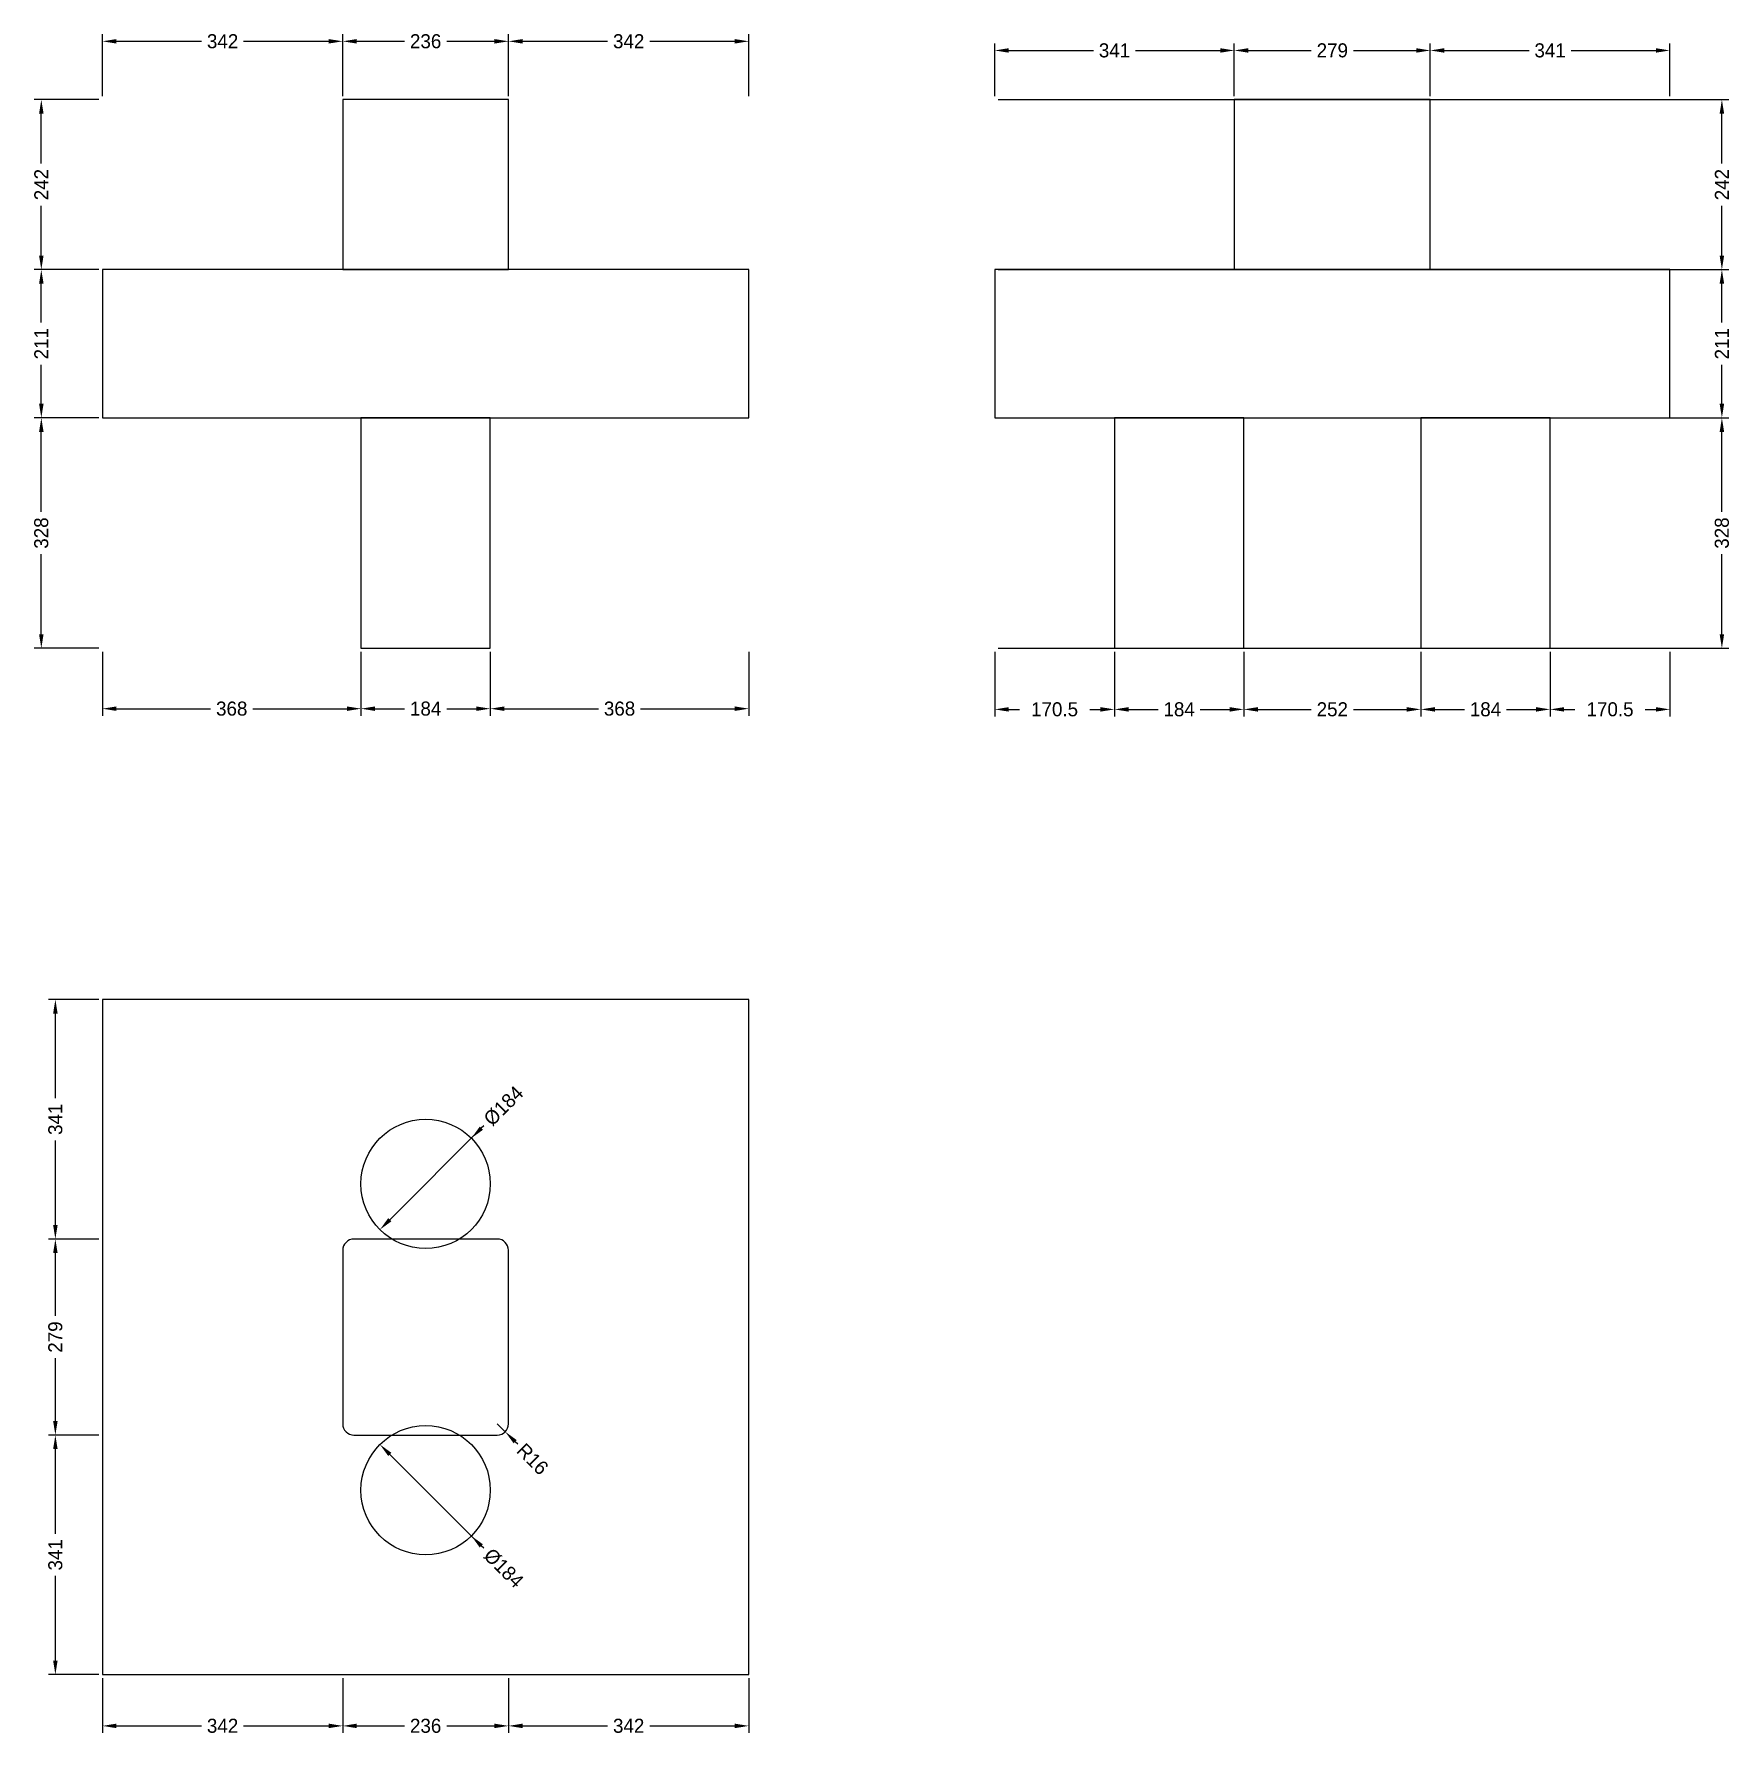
# Model space of a CAD drawing. Header units: metres. Extents: x -97 to 2315, y -83 to 2335.
import ezdxf

# ---------------------------------------------------------------- set-up
doc = ezdxf.new("R2010")
doc.units = ezdxf.units.M
for name, color, linetype in [('chengtai', 7, 'Continuous'), ('dunzhu', 7, 'Continuous'), ('zhuangji', 7, 'Continuous')]:
    doc.layers.add(name, color=color, linetype=linetype)

# ---------------------------------------------------------------- blocks, each defined once
blk = doc.blocks.new('_CLOSEDFILLED')
at = {"color": 0, "linetype": 'BYBLOCK'}
blk.add_solid([(-1, 0.16), (0, 0), (-1, -0.16)], dxfattribs=at)

msp = doc.modelspace()

# ---------------------------------------------------------------- linework, layer by layer
at = {"color": 7}
for p, q in [((0, 2247), (0, 2335)), ((20, 2325), (141, 2325)), ((201, 2325), (322, 2325)), ((342, 2247), (342, 2335)), ((342, 2247), (342, 2335)), ((362, 2325), (430, 2325)), ((490, 2325), (558, 2325)), ((578, 2247), (578, 2335)), ((578, 2247), (578, 2335)), ((598, 2325), (719, 2325)), ((779, 2325), (900, 2325)), ((920, 2247), (920, 2335)), ((1270, 2247), (1270, 2322)), ((1611, 2247), (1611, 2322)), ((1611, 2247), (1611, 2322)), ((1890, 2247), (1890, 2322)), ((1890, 2247), (1890, 2322)), ((2231, 2247), (2231, 2322)), ((1290, 2312), (1410.5, 2312)), ((1470.5, 2312), (1591, 2312)), ((1631, 2312), (1720.5, 2312)), ((1780.5, 2312), (1870, 2312)), ((1910, 2312), (2030.5, 2312)), ((2090.5, 2312), (2211, 2312)), ((-5, 2242), (-97, 2242)), ((1275, 2242), (2315, 2242)), ((-87, 2151), (-87, 2222)), ((2305, 2151), (2305, 2222)), ((-87, 2020), (-87, 2091)), ((2305, 2020), (2305, 2091)), ((-5, 2000), (-97, 2000)), ((-5, 2000), (-97, 2000)), ((1275, 2000), (2315, 2000)), ((1275, 2000), (2315, 2000)), ((-87, 1924.5), (-87, 1980)), ((2305, 1924.5), (2305, 1980)), ((-87, 1809), (-87, 1864.5)), ((2305, 1809), (2305, 1864.5)), ((-5, 1789), (-97, 1789)), ((-5, 1789), (-97, 1789)), ((-87, 1655), (-87, 1769)), ((1275, 1789), (2315, 1789)), ((1275, 1789), (2315, 1789)), ((2305, 1655), (2305, 1769)), ((-87, 1481), (-87, 1595)), ((2305, 1481), (2305, 1595)), ((-5, 1461), (-97, 1461)), ((0, 1456), (0, 1365)), ((368, 1456), (368, 1365)), ((368, 1456), (368, 1365)), ((552, 1456), (552, 1365)), ((552, 1456), (552, 1365)), ((920, 1456), (920, 1365)), ((1270, 1456), (1270, 1364)), ((1275, 1461), (2315, 1461)), ((1440.5, 1456), (1440.5, 1364)), ((1440.5, 1456), (1440.5, 1364)), ((1624.5, 1456), (1624.5, 1364)), ((1624.5, 1456), (1624.5, 1364)), ((1876.5, 1456), (1876.5, 1364)), ((1876.5, 1456), (1876.5, 1364)), ((2060.5, 1456), (2060.5, 1364)), ((2060.5, 1456), (2060.5, 1364)), ((2231, 1456), (2231, 1364)), ((20, 1375), (154, 1375)), ((214, 1375), (348, 1375)), ((388, 1375), (430, 1375)), ((490, 1375), (532, 1375)), ((572, 1375), (706, 1375)), ((766, 1375), (900, 1375)), ((1290, 1374), (1305.2, 1374)), ((1405.2, 1374), (1420.5, 1374)), ((1460.5, 1374), (1502.5, 1374)), ((1562.5, 1374), (1604.5, 1374)), ((1644.5, 1374), (1720.5, 1374)), ((1780.5, 1374), (1856.5, 1374)), ((1896.5, 1374), (1938.5, 1374)), ((1998.5, 1374), (2040.5, 1374)), ((2080.5, 1374), (2095.8, 1374)), ((2195.8, 1374), (2211, 1374)), ((-5, 961), (-77, 961)), ((-67, 820.5), (-67, 941)), ((539.2, 777.7), (409.1, 647.6)), ((542.7, 781.2), (539.2, 777.7)), ((-67, 640), (-67, 760.5)), ((-5, 620), (-77, 620)), ((-5, 620), (-77, 620)), ((-67, 510.5), (-67, 600)), ((-67, 361), (-67, 450.5)), ((-5, 341), (-77, 341)), ((-5, 341), (-77, 341)), ((562, 357), (573.3, 345.7)), ((-67, 200.5), (-67, 321)), ((591, 328), (587.5, 331.5)), ((539.2, 183.3), (409.1, 313.4)), ((542.7, 179.8), (539.2, 183.3)), ((-67, 20), (-67, 140.5)), ((-5, 0), (-77, 0)), ((0, -5), (0, -83)), ((342, -5), (342, -83)), ((342, -5), (342, -83)), ((578, -5), (578, -83)), ((578, -5), (578, -83)), ((920, -5), (920, -83)), ((20, -73), (141, -73)), ((201, -73), (322, -73)), ((362, -73), (430, -73)), ((490, -73), (558, -73)), ((598, -73), (719, -73)), ((779, -73), (900, -73))]:
    msp.add_line(p, q, dxfattribs=at)
at = {"layer": 'chengtai'}
for points in [[(0, 1789), (920, 1789), (920, 2000), (0, 2000), (0, 1789)], [(1270, 1789), (2231, 1789), (2231, 2000), (1270, 2000), (1270, 1789)], [(0, 0), (920, 0), (920, 961), (0, 961), (0, 0)]]:
    msp.add_lwpolyline(points, dxfattribs=at)
at = {"layer": 'Defpoints', "color": 7}
for p in [(0, 2325), (342, 2325), (578, 2325), (1270, 2312), (1611, 2312), (1890, 2312), (0, 2242), (0, 2242), (342, 2242), (342, 2242), (578, 2242), (578, 2242), (920, 2242), (1270, 2242), (1270, 2242), (1611, 2242), (1611, 2242), (1890, 2242), (1890, 2242), (2231, 2242), (-87, 2000), (0, 2000), (0, 2000), (1270, 2000), (1270, 2000), (2305, 2000), (-87, 1789), (0, 1789), (0, 1789), (1270, 1789), (1270, 1789), (2305, 1789), (-87, 1461), (0, 1461), (0, 1461), (368, 1461), (368, 1461), (552, 1461), (552, 1461), (920, 1461), (1270, 1461), (1270, 1461), (1440.5, 1461), (1440.5, 1461), (1624.5, 1461), (1624.5, 1461), (1876.5, 1461), (1876.5, 1461), (2060.5, 1461), (2060.5, 1461), (2231, 1461), (2305, 1461), (0, 1375), (368, 1375), (552, 1375), (1270, 1374), (1440.5, 1374), (1624.5, 1374), (1876.5, 1374), (2060.5, 1374), (0, 961), (525.1, 763.6), (460, 698.5), (-67, 620), (0, 620), (0, 620), (-67, 341), (0, 341), (0, 341), (562, 357), (573.3, 345.7), (460, 262.5), (525.1, 197.4), (-67, 0), (0, 0), (0, 0), (342, 0), (342, 0), (578, 0), (578, 0), (920, 0), (0, -73), (342, -73), (578, -73)]:
    msp.add_point(p, dxfattribs=at)
at = {"layer": 'dunzhu'}
for p, q in [((562, 620), (358, 620)), ((342, 604), (342, 357)), ((578, 357), (578, 604)), ((358, 341), (562, 341))]:
    msp.add_line(p, q, dxfattribs=at)
for points in [[(342, 2000), (578, 2000), (578, 2242), (342, 2242), (342, 2000)], [(1611, 2000), (1890, 2000), (1890, 2242), (1611, 2242), (1611, 2000)]]:
    msp.add_lwpolyline(points, dxfattribs=at)
for centre, start, end in [((358, 604), 90, 180), ((562, 604), 0, 90), ((358, 357), 180, 270), ((562, 357), 270, 360)]:
    msp.add_arc(centre, 16, start, end, dxfattribs=at)
at = {"layer": 'zhuangji'}
for points in [[(368, 1461), (552, 1461), (552, 1789), (368, 1789), (368, 1461)], [(1440.5, 1461), (1624.5, 1461), (1624.5, 1789), (1440.5, 1789), (1440.5, 1461)], [(1876.5, 1461), (2060.5, 1461), (2060.5, 1789), (1876.5, 1789), (1876.5, 1461)]]:
    msp.add_lwpolyline(points, dxfattribs=at)
for centre in [(460, 698.5), (460, 698.5), (460, 262.5), (460, 262.5)]:
    msp.add_circle(centre, 92, dxfattribs=at)

# ---------------------------------------------------------------- block references
at = {"color": 7, "xscale": 20, "yscale": 20}
for p, rotation in [((0, 2325), 180), ((342, 2325), 180), ((578, 2325), 180), ((1270, 2312), 180), ((1611, 2312), 180), ((1890, 2312), 180), ((-87, 2242), 90), ((2305, 2242), 90), ((-87, 2000), 270), ((2305, 2000), 270), ((-87, 2000), 90), ((2305, 2000), 90), ((-87, 1789), 270), ((2305, 1789), 270), ((-87, 1789), 90), ((2305, 1789), 90), ((-87, 1461), 270), ((2305, 1461), 270), ((0, 1375), 180), ((368, 1375), 180), ((552, 1375), 180), ((1270, 1374), 180), ((1440.5, 1374), 180), ((1624.5, 1374), 180), ((1876.5, 1374), 180), ((2060.5, 1374), 180), ((-67, 961), 90), ((525.1, 763.6), 224.99999999999994), ((-67, 620), 270), ((394.9, 633.4), 224.99999999999994), ((-67, 620), 90), ((-67, 341), 270), ((-67, 341), 90), ((573.3, 345.7), 135), ((394.9, 327.6), 134.99999999999997), ((525.1, 197.4), 134.99999999999997), ((-67, 0), 270), ((0, -73), 180), ((342, -73), 180), ((578, -73), 180)]:
    msp.add_blockref('_CLOSEDFILLED', p, dxfattribs=dict(at, rotation=rotation))
for p in [(342, 2325), (578, 2325), (920, 2325), (1611, 2312), (1890, 2312), (2231, 2312), (368, 1375), (552, 1375), (920, 1375), (1440.5, 1374), (1624.5, 1374), (1876.5, 1374), (2060.5, 1374), (2231, 1374), (342, -73), (578, -73), (920, -73)]:
    msp.add_blockref('_CLOSEDFILLED', p, dxfattribs=at)

# ---------------------------------------------------------------- texts
at = {"color": 7, "char_height": 20, "attachment_point": 5}
for s, insert in [('342', (171, 2325)), ('236', (460, 2325)), ('342', (749, 2325)), ('341', (1440.5, 2312)), ('279', (1750.5, 2312)), ('341', (2060.5, 2312)), ('368', (184, 1375)), ('184', (460, 1375)), ('368', (736, 1375)), ('170.5', (1355.2, 1374)), ('184', (1532.5, 1374)), ('252', (1750.5, 1374)), ('184', (1968.5, 1374)), ('170.5', (2145.8, 1374)), ('342', (171, -73)), ('236', (460, -73)), ('342', (749, -73))]:
    msp.add_mtext(s, dxfattribs=dict(at, insert=insert))
for s, insert, rotation in [('242', (-87, 2121), 90), ('242', (2305, 2121), 90), ('211', (-87, 1894.5), 90), ('211', (2305, 1894.5), 90), ('328', (-87, 1625), 90), ('328', (2305, 1625), 90), ('%%c184', (571, 809.5), 45), ('341', (-67, 790.5), 90), ('279', (-67, 480.5), 90), ('R16', (612.2, 306.8), 315), ('341', (-67, 170.5), 90), ('%%c184', (571, 151.5), 315)]:
    msp.add_mtext(s, dxfattribs=dict(at, insert=insert, rotation=rotation))

doc.saveas('drawing.dxf')
